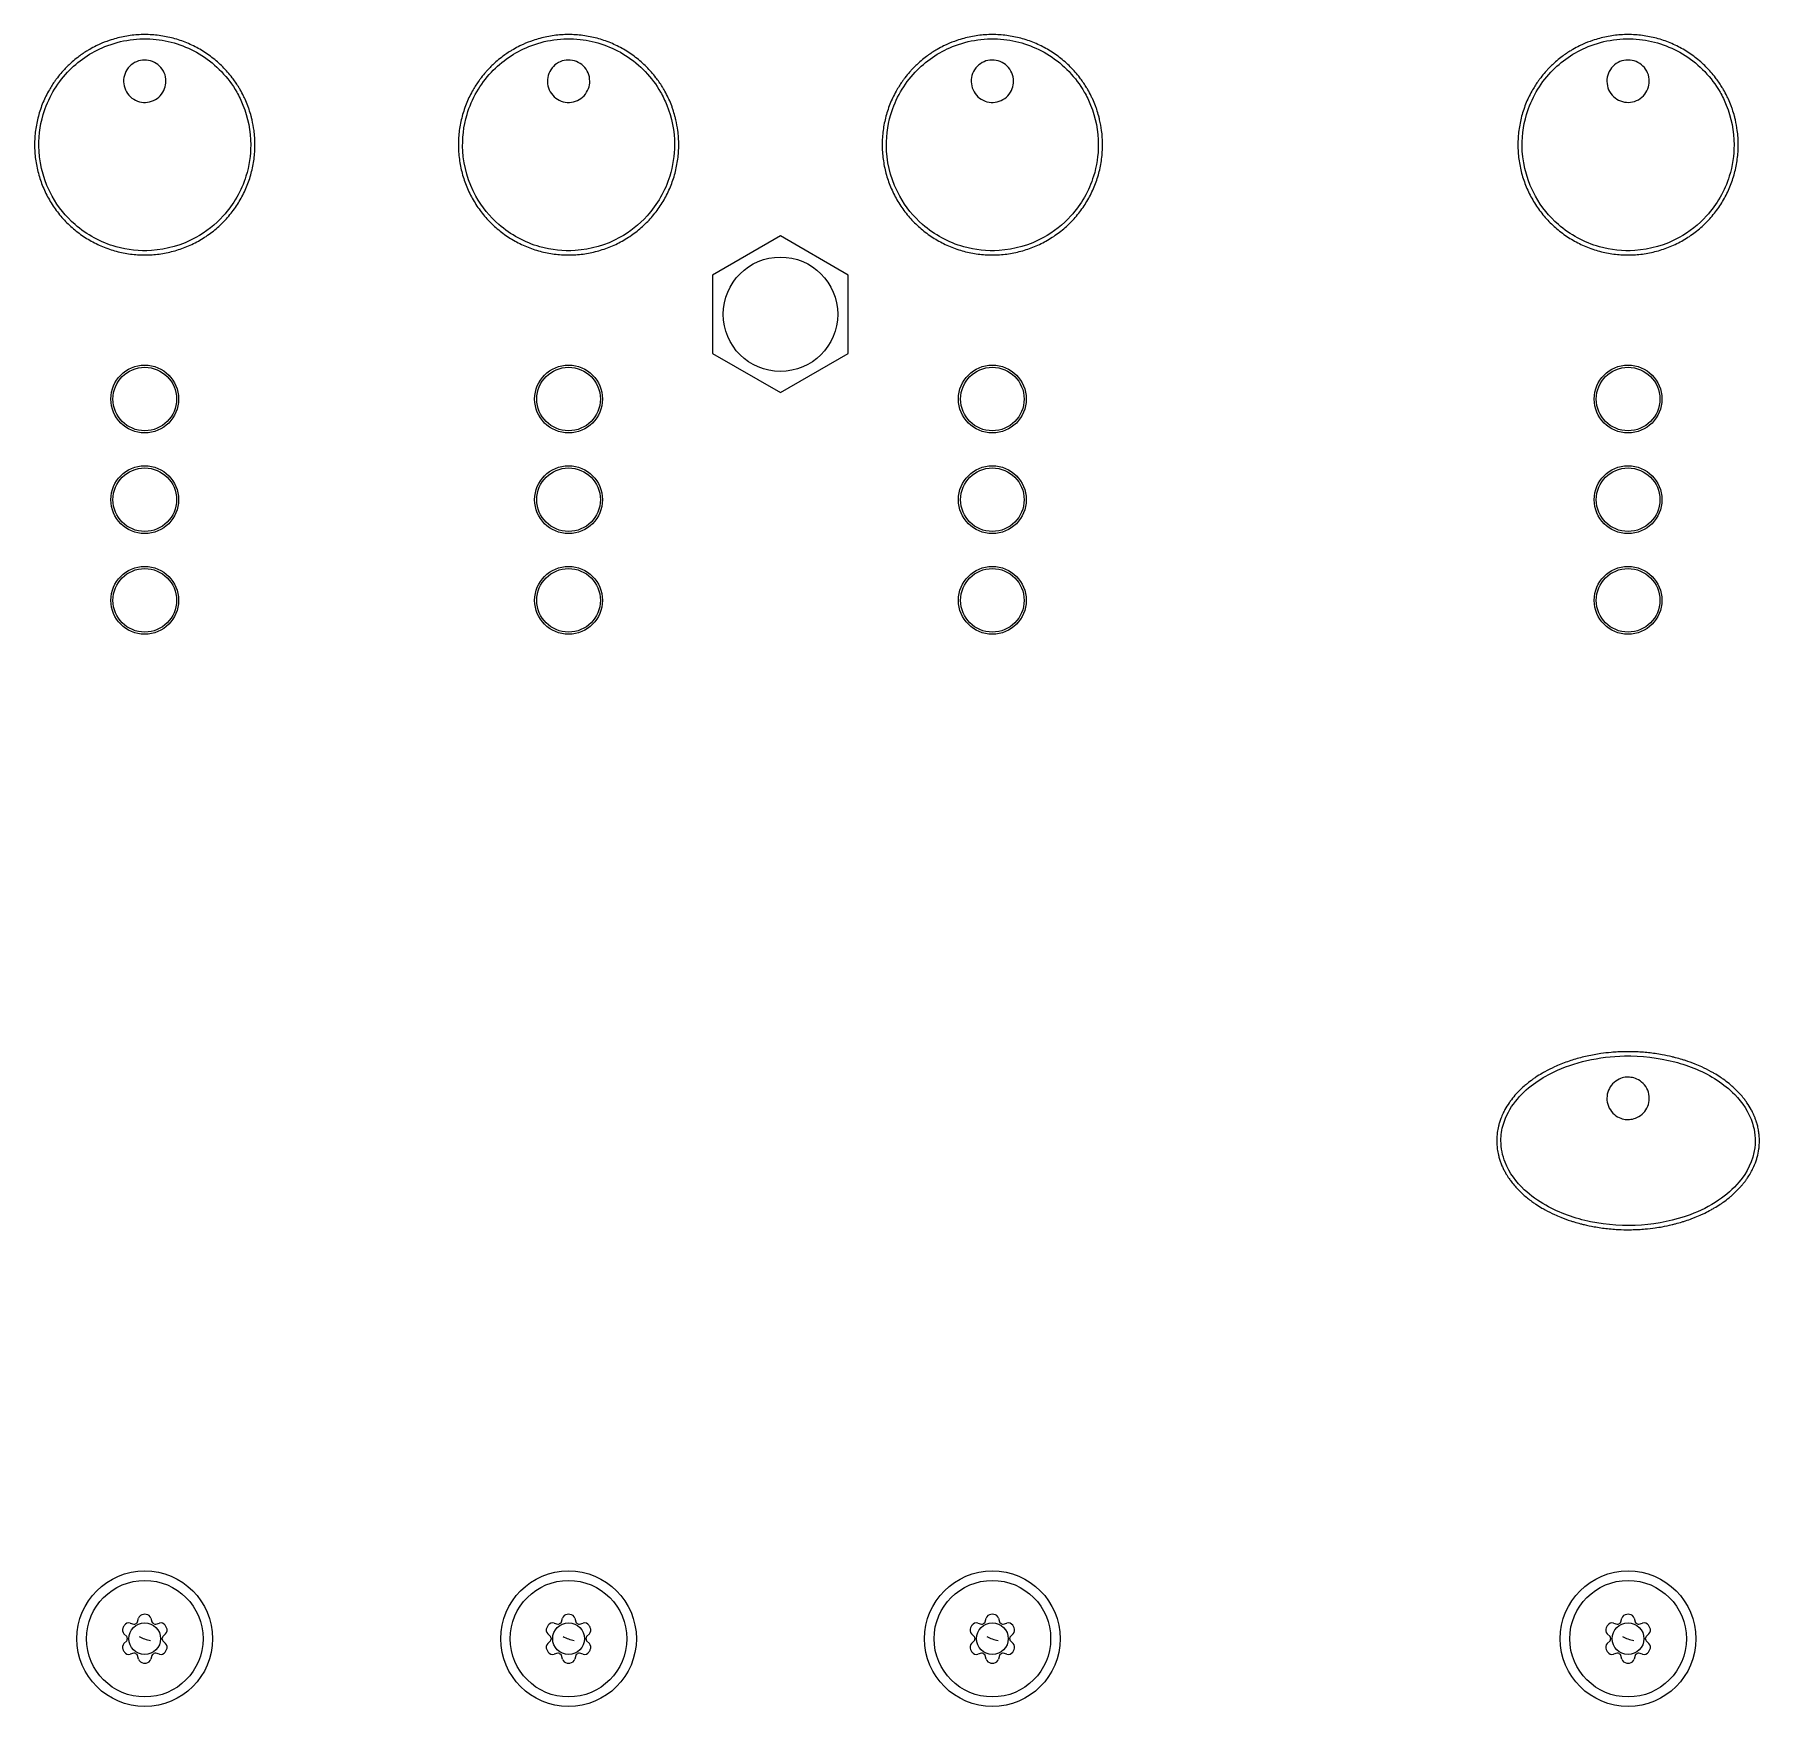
# Model space of a CAD drawing. Header units: millimetres. Extents: x 20 to 1660, y 4 to 1168.
# Drawn here: x 517.2 to 598.6, y 453.7 to 532.6 of the extents above; entities that cross this region are included whole.
import ezdxf

# ---------------------------------------------------------------- set-up
doc = ezdxf.new("R2010")
doc.units = ezdxf.units.MM
doc.header["$LTSCALE"] = 4
doc.layers.add('Visible Edges(A H Standard)', color=7, linetype='Continuous', lineweight=18)

msp = doc.modelspace()

# ---------------------------------------------------------------- linework, layer by layer
at = {"layer": 'Visible Edges(A H Standard)'}
for p, q in [((552.376, 523.05), (549.176, 521.202)), ((555.576, 521.202), (552.376, 523.05)), ((549.176, 521.202), (549.176, 517.507)), ((555.576, 517.507), (555.576, 521.202)), ((549.176, 517.507), (552.376, 515.659)), ((552.376, 515.659), (555.576, 517.507)), ((521.689, 457.59), (521.862, 457.543)), ((522.037, 457.645), (522.084, 457.818)), ((522.669, 457.818), (522.715, 457.645)), ((522.891, 457.543), (523.064, 457.59)), ((541.689, 457.59), (541.862, 457.543)), ((542.037, 457.645), (542.084, 457.818)), ((542.669, 457.818), (542.715, 457.645)), ((542.891, 457.543), (543.064, 457.59)), ((561.689, 457.59), (561.862, 457.543)), ((562.037, 457.645), (562.084, 457.818)), ((562.669, 457.818), (562.715, 457.645)), ((562.891, 457.543), (563.064, 457.59)), ((591.689, 457.59), (591.862, 457.543)), ((592.037, 457.645), (592.084, 457.818)), ((592.669, 457.818), (592.715, 457.645)), ((592.891, 457.543), (593.064, 457.59)), ((521.523, 456.956), (521.396, 457.083)), ((521.396, 456.626), (521.523, 456.753)), ((523.357, 457.083), (523.23, 456.956)), ((523.23, 456.753), (523.357, 456.626)), ((541.523, 456.956), (541.396, 457.083)), ((541.396, 456.626), (541.523, 456.753)), ((543.357, 457.083), (543.23, 456.956)), ((543.23, 456.753), (543.357, 456.626)), ((561.523, 456.956), (561.396, 457.083)), ((561.396, 456.626), (561.523, 456.753)), ((563.357, 457.083), (563.23, 456.956)), ((563.23, 456.753), (563.357, 456.626)), ((591.523, 456.956), (591.396, 457.083)), ((591.396, 456.626), (591.523, 456.753)), ((593.357, 457.083), (593.23, 456.956)), ((593.23, 456.753), (593.357, 456.626)), ((521.862, 456.166), (521.689, 456.119)), ((522.084, 455.891), (522.037, 456.064)), ((522.715, 456.064), (522.669, 455.891)), ((523.064, 456.119), (522.891, 456.166)), ((541.862, 456.166), (541.689, 456.119)), ((542.084, 455.891), (542.037, 456.064)), ((542.715, 456.064), (542.669, 455.891)), ((543.064, 456.119), (542.891, 456.166)), ((561.862, 456.166), (561.689, 456.119)), ((562.084, 455.891), (562.037, 456.064)), ((562.715, 456.064), (562.669, 455.891)), ((563.064, 456.119), (562.891, 456.166)), ((591.862, 456.166), (591.689, 456.119)), ((592.084, 455.891), (592.037, 456.064)), ((592.715, 456.064), (592.669, 455.891)), ((593.064, 456.119), (592.891, 456.166))]:
    msp.add_line(p, q, dxfattribs=at)
for centre, radius in [((552.376, 519.355), 2.7), ((522.376, 515.355), 1.6), ((542.376, 515.355), 1.6), ((562.376, 515.355), 1.6), ((592.376, 515.355), 1.6), ((522.376, 515.355), 1.5), ((542.376, 515.355), 1.5), ((562.376, 515.355), 1.5), ((592.376, 515.355), 1.5), ((522.376, 510.605), 1.6), ((522.376, 510.605), 1.5), ((542.376, 510.605), 1.6), ((542.376, 510.605), 1.5), ((562.376, 510.605), 1.6), ((562.376, 510.605), 1.5), ((592.376, 510.605), 1.6), ((592.376, 510.605), 1.5), ((522.376, 505.855), 1.6), ((522.376, 505.855), 1.5), ((542.376, 505.855), 1.6), ((542.376, 505.855), 1.5), ((562.376, 505.855), 1.6), ((562.376, 505.855), 1.5), ((592.376, 505.855), 1.6), ((592.376, 505.855), 1.5), ((522.376, 456.855), 3.2), ((542.376, 456.855), 3.2), ((562.376, 456.855), 3.2), ((592.376, 456.855), 3.2), ((522.376, 456.855), 2.75), ((542.376, 456.855), 2.75), ((562.376, 456.855), 2.75), ((592.376, 456.855), 2.75), ((522.376, 456.855), 0.75), ((542.376, 456.855), 0.75), ((562.376, 456.855), 0.75), ((592.376, 456.855), 0.75)]:
    msp.add_circle(centre, radius, dxfattribs=at)
for centre, radius, start, end in [((521.624, 457.348), 0.25, 75, 146.73943), ((521.888, 457.64), 0.1, 255, 301.90196), ((522.376, 456.855), 0.825, 118.09804, 121.90196), ((521.941, 457.671), 0.1, 298.09804, 345), ((522.325, 457.753), 0.25, 93.26057, 165), ((522.376, 456.855), 1.15, 86.73943, 93.26057), ((522.428, 457.753), 0.25, 15, 86.73943), ((522.812, 457.671), 0.1, 195, 241.90196), ((522.376, 456.855), 0.825, 58.09804, 61.90196), ((522.865, 457.64), 0.1, 238.09804, 285), ((523.129, 457.348), 0.25, 33.26057, 105), ((541.624, 457.348), 0.25, 75, 146.73943), ((541.888, 457.64), 0.1, 255, 301.90196), ((542.376, 456.855), 0.825, 118.09804, 121.90196), ((541.941, 457.671), 0.1, 298.09804, 345), ((542.325, 457.753), 0.25, 93.26057, 165), ((542.376, 456.855), 1.15, 86.73943, 93.26057), ((542.428, 457.753), 0.25, 15, 86.73943), ((542.812, 457.671), 0.1, 195, 241.90196), ((542.376, 456.855), 0.825, 58.09804, 61.90196), ((542.865, 457.64), 0.1, 238.09804, 285), ((543.129, 457.348), 0.25, 33.26057, 105), ((561.624, 457.348), 0.25, 75, 146.73943), ((561.888, 457.64), 0.1, 255, 301.90196), ((562.376, 456.855), 0.825, 118.09804, 121.90196), ((561.941, 457.671), 0.1, 298.09804, 345), ((562.325, 457.753), 0.25, 93.26057, 165), ((562.376, 456.855), 1.15, 86.73943, 93.26057), ((562.428, 457.753), 0.25, 15, 86.73943), ((562.812, 457.671), 0.1, 195, 241.90196), ((562.376, 456.855), 0.825, 58.09804, 61.90196), ((562.865, 457.64), 0.1, 238.09804, 285), ((563.129, 457.348), 0.25, 33.26057, 105), ((591.624, 457.348), 0.25, 75, 146.73943), ((591.888, 457.64), 0.1, 255, 301.90196), ((592.376, 456.855), 0.825, 118.09804, 121.90196), ((591.941, 457.671), 0.1, 298.09804, 345), ((592.325, 457.753), 0.25, 93.26057, 165), ((592.376, 456.855), 1.15, 86.73943, 93.26057), ((592.428, 457.753), 0.25, 15, 86.73943), ((592.812, 457.671), 0.1, 195, 241.90196), ((592.376, 456.855), 0.825, 58.09804, 61.90196), ((592.865, 457.64), 0.1, 238.09804, 285), ((593.129, 457.348), 0.25, 33.26057, 105), ((521.573, 457.259), 0.25, 153.26057, 225), ((522.376, 456.855), 1.15, 146.73943, 153.26057), ((521.452, 456.885), 0.1, 358.09804, 45), ((521.452, 456.824), 0.1, 315, 1.90196), ((522.376, 456.855), 0.825, 178.09804, 181.90196), ((522.876, 458.255), 1.5, 239.44504, 261.24731), ((523.301, 456.885), 0.1, 135, 181.90196), ((522.376, 456.855), 0.825, 358.09804, 1.90196), ((523.301, 456.824), 0.1, 178.09804, 225), ((522.376, 456.855), 1.15, 26.73943, 33.26057), ((523.18, 457.259), 0.25, 315, 26.73943), ((541.573, 457.259), 0.25, 153.26057, 225), ((542.376, 456.855), 1.15, 146.73943, 153.26057), ((541.452, 456.885), 0.1, 358.09804, 45), ((541.452, 456.824), 0.1, 315, 1.90196), ((542.376, 456.855), 0.825, 178.09804, 181.90196), ((542.876, 458.255), 1.5, 239.44504, 261.24731), ((543.301, 456.885), 0.1, 135, 181.90196), ((542.376, 456.855), 0.825, 358.09804, 1.90196), ((543.301, 456.824), 0.1, 178.09804, 225), ((542.376, 456.855), 1.15, 26.73943, 33.26057), ((543.18, 457.259), 0.25, 315, 26.73943), ((561.573, 457.259), 0.25, 153.26057, 225), ((562.376, 456.855), 1.15, 146.73943, 153.26057), ((561.452, 456.885), 0.1, 358.09804, 45), ((561.452, 456.824), 0.1, 315, 1.90196), ((562.376, 456.855), 0.825, 178.09804, 181.90196), ((562.876, 458.255), 1.5, 239.44504, 261.24731), ((563.301, 456.885), 0.1, 135, 181.90196), ((562.376, 456.855), 0.825, 358.09804, 1.90196), ((563.301, 456.824), 0.1, 178.09804, 225), ((562.376, 456.855), 1.15, 26.73943, 33.26057), ((563.18, 457.259), 0.25, 315, 26.73943), ((591.573, 457.259), 0.25, 153.26057, 225), ((592.376, 456.855), 1.15, 146.73943, 153.26057), ((591.452, 456.885), 0.1, 358.09804, 45), ((591.452, 456.824), 0.1, 315, 1.90196), ((592.376, 456.855), 0.825, 178.09804, 181.90196), ((592.876, 458.255), 1.5, 239.44504, 261.24731), ((593.301, 456.885), 0.1, 135, 181.90196), ((592.376, 456.855), 0.825, 358.09804, 1.90196), ((593.301, 456.824), 0.1, 178.09804, 225), ((592.376, 456.855), 1.15, 26.73943, 33.26057), ((593.18, 457.259), 0.25, 315, 26.73943), ((521.573, 456.45), 0.25, 135, 206.73943), ((522.376, 456.855), 1.15, 206.73943, 213.26057), ((521.624, 456.361), 0.25, 213.26057, 285), ((521.888, 456.069), 0.1, 58.09804, 105), ((522.376, 456.855), 0.825, 238.09804, 241.90196), ((521.941, 456.039), 0.1, 15, 61.90196), ((522.325, 455.956), 0.25, 195, 266.73943), ((522.428, 455.956), 0.25, 273.26057, 345), ((522.812, 456.039), 0.1, 118.09804, 165), ((522.376, 456.855), 0.825, 298.09804, 301.90196), ((522.865, 456.069), 0.1, 75, 121.90196), ((523.129, 456.361), 0.25, 255, 326.73943), ((522.376, 456.855), 1.15, 326.73943, 333.26057), ((523.18, 456.45), 0.25, 333.26057, 45), ((541.573, 456.45), 0.25, 135, 206.73943), ((542.376, 456.855), 1.15, 206.73943, 213.26057), ((541.624, 456.361), 0.25, 213.26057, 285), ((541.888, 456.069), 0.1, 58.09804, 105), ((542.376, 456.855), 0.825, 238.09804, 241.90196), ((541.941, 456.039), 0.1, 15, 61.90196), ((542.325, 455.956), 0.25, 195, 266.73943), ((542.428, 455.956), 0.25, 273.26057, 345), ((542.812, 456.039), 0.1, 118.09804, 165), ((542.376, 456.855), 0.825, 298.09804, 301.90196), ((542.865, 456.069), 0.1, 75, 121.90196), ((543.129, 456.361), 0.25, 255, 326.73943), ((542.376, 456.855), 1.15, 326.73943, 333.26057), ((543.18, 456.45), 0.25, 333.26057, 45), ((561.573, 456.45), 0.25, 135, 206.73943), ((562.376, 456.855), 1.15, 206.73943, 213.26057), ((561.624, 456.361), 0.25, 213.26057, 285), ((561.888, 456.069), 0.1, 58.09804, 105), ((562.376, 456.855), 0.825, 238.09804, 241.90196), ((561.941, 456.039), 0.1, 15, 61.90196), ((562.325, 455.956), 0.25, 195, 266.73943), ((562.428, 455.956), 0.25, 273.26057, 345), ((562.812, 456.039), 0.1, 118.09804, 165), ((562.376, 456.855), 0.825, 298.09804, 301.90196), ((562.865, 456.069), 0.1, 75, 121.90196), ((563.129, 456.361), 0.25, 255, 326.73943), ((562.376, 456.855), 1.15, 326.73943, 333.26057), ((563.18, 456.45), 0.25, 333.26057, 45), ((591.573, 456.45), 0.25, 135, 206.73943), ((592.376, 456.855), 1.15, 206.73943, 213.26057), ((591.624, 456.361), 0.25, 213.26057, 285), ((591.888, 456.069), 0.1, 58.09804, 105), ((592.376, 456.855), 0.825, 238.09804, 241.90196), ((591.941, 456.039), 0.1, 15, 61.90196), ((592.325, 455.956), 0.25, 195, 266.73943), ((592.428, 455.956), 0.25, 273.26057, 345), ((592.812, 456.039), 0.1, 118.09804, 165), ((592.376, 456.855), 0.825, 298.09804, 301.90196), ((592.865, 456.069), 0.1, 75, 121.90196), ((593.129, 456.361), 0.25, 255, 326.73943), ((592.376, 456.855), 1.15, 326.73943, 333.26057), ((593.18, 456.45), 0.25, 333.26057, 45), ((522.376, 456.855), 1.15, 266.73943, 273.26057), ((542.376, 456.855), 1.15, 266.73943, 273.26057), ((562.376, 456.855), 1.15, 266.73943, 273.26057), ((592.376, 456.855), 1.15, 266.73943, 273.26057)]:
    msp.add_arc(centre, radius, start, end, dxfattribs=at)
for points, knots in [([(527.576, 527.355), (527.576, 527.129), (527.547, 526.677), (527.436, 526.119), (527.271, 525.574), (527.097, 525.154), (526.83, 524.654), (526.578, 524.276), (526.219, 523.838), (525.898, 523.517), (525.46, 523.157), (525.082, 522.903), (524.58, 522.635), (524.159, 522.461), (523.617, 522.296), (523.171, 522.207), (522.606, 522.151), (522.151, 522.151), (521.587, 522.206), (521.141, 522.294), (520.596, 522.46), (520.176, 522.634), (519.676, 522.901), (519.298, 523.153), (518.858, 523.513), (518.537, 523.835), (518.177, 524.273), (517.924, 524.651), (517.656, 525.153), (517.482, 525.573), (517.318, 526.116), (517.229, 526.561), (517.173, 527.126), (517.173, 527.581), (517.228, 528.145), (517.317, 528.591), (517.482, 529.135), (517.656, 529.556), (517.897, 530.006), (518.082, 530.293), (518.284, 530.566), (518.428, 530.741), (518.656, 530.993), (518.901, 531.23), (519.252, 531.518), (519.533, 531.712), (519.825, 531.887), (520.025, 531.994), (520.332, 532.14), (520.647, 532.265), (521.134, 532.412), (521.58, 532.501), (522.145, 532.557), (522.601, 532.558), (523.167, 532.503), (523.613, 532.414), (524.155, 532.25), (524.575, 532.076), (525.077, 531.808), (525.457, 531.555), (525.895, 531.194), (526.216, 530.873), (526.541, 530.478), (526.735, 530.198), (526.91, 529.906), (527.017, 529.705), (527.138, 529.449), (527.225, 529.241), (527.32, 528.974), (527.385, 528.756), (527.468, 528.426), (527.55, 527.977), (527.576, 527.58), (527.576, 527.355)], [-3.152413, -3.152413, -3.152413, -3.152413, -3.086738, -3.021063, -2.988225, -2.92255, -2.889712, -2.824037, -2.791199, -2.725524, -2.692686, -2.627011, -2.594174, -2.528498, -2.495661, -2.429985, -2.397148, -2.331472, -2.298635, -2.232959, -2.200122, -2.134447, -2.101609, -2.035934, -2.003096, -1.937421, -1.904583, -1.838908, -1.80607, -1.740395, -1.707557, -1.641882, -1.609044, -1.543369, -1.510531, -1.444856, -1.412018, -1.346343, -1.313506, -1.264249, -1.24783, -1.214993, -1.198574, -1.149317, -1.11648, -1.067223, -1.050804, -1.017967, -1.001548, -0.952292, -0.919454, -0.853779, -0.820941, -0.755266, -0.722428, -0.656753, -0.623915, -0.55824, -0.525402, -0.459727, -0.426889, -0.361214, -0.328376, -0.27912, -0.262701, -0.229863, -0.213445, -0.180607, -0.164188, -0.131351, -0.114932, -0.065675, 0, 0, 0, 0]), ([(527.376, 527.355), (527.376, 527.991), (527.25, 528.639), (526.927, 529.438), (526.828, 529.643), (526.314, 530.539), (525.746, 531.136), (524.419, 531.982), (523.681, 532.242), (522.099, 532.415), (521.254, 532.295), (519.833, 531.718), (519.222, 531.299), (518.204, 530.215), (517.807, 529.527), (517.419, 528.227), (517.351, 527.64), (517.429, 526.315), (517.642, 525.581), (518.286, 524.422), (518.652, 523.969), (519.643, 523.103), (520.309, 522.742), (521.566, 522.389), (522.13, 522.329), (523.42, 522.41), (524.139, 522.618), (525.268, 523.238), (525.708, 523.586), (526.567, 524.533), (526.935, 525.176), (527.301, 526.353), (527.376, 526.855), (527.376, 527.355)], [-3.152413, -3.152413, -3.152413, -3.152413, -2.95967, -2.95967, -2.891283, -2.891283, -2.649396, -2.649396, -2.419124, -2.419124, -2.170872, -2.170872, -1.954552, -1.954552, -1.721865, -1.721865, -1.546722, -1.546722, -1.321967, -1.321967, -1.148677, -1.148677, -0.925733, -0.925733, -0.756841, -0.756841, -0.536636, -0.536636, -0.369882, -0.369882, -0.151239, -0.151239, 0, 0, 0, 0]), ([(547.576, 527.355), (547.576, 527.129), (547.547, 526.677), (547.436, 526.119), (547.271, 525.574), (547.097, 525.154), (546.83, 524.654), (546.578, 524.276), (546.219, 523.838), (545.898, 523.517), (545.46, 523.157), (545.082, 522.903), (544.58, 522.635), (544.159, 522.461), (543.617, 522.296), (543.171, 522.207), (542.606, 522.151), (542.151, 522.151), (541.587, 522.206), (541.141, 522.294), (540.596, 522.46), (540.176, 522.634), (539.676, 522.901), (539.298, 523.153), (538.858, 523.513), (538.537, 523.835), (538.177, 524.273), (537.924, 524.651), (537.656, 525.153), (537.482, 525.573), (537.318, 526.116), (537.229, 526.561), (537.173, 527.126), (537.173, 527.581), (537.228, 528.145), (537.317, 528.591), (537.482, 529.135), (537.656, 529.556), (537.897, 530.006), (538.082, 530.293), (538.284, 530.566), (538.428, 530.741), (538.656, 530.993), (538.901, 531.23), (539.252, 531.518), (539.533, 531.712), (539.825, 531.887), (540.025, 531.994), (540.332, 532.14), (540.647, 532.265), (541.134, 532.412), (541.58, 532.501), (542.145, 532.557), (542.601, 532.558), (543.167, 532.503), (543.613, 532.414), (544.155, 532.25), (544.575, 532.076), (545.077, 531.808), (545.457, 531.555), (545.895, 531.194), (546.216, 530.873), (546.541, 530.478), (546.735, 530.198), (546.91, 529.906), (547.017, 529.705), (547.138, 529.449), (547.225, 529.241), (547.32, 528.974), (547.385, 528.756), (547.468, 528.426), (547.55, 527.977), (547.576, 527.58), (547.576, 527.355)], [-3.152413, -3.152413, -3.152413, -3.152413, -3.086738, -3.021063, -2.988225, -2.92255, -2.889712, -2.824037, -2.791199, -2.725524, -2.692686, -2.627011, -2.594174, -2.528498, -2.495661, -2.429985, -2.397148, -2.331472, -2.298635, -2.232959, -2.200122, -2.134447, -2.101609, -2.035934, -2.003096, -1.937421, -1.904583, -1.838908, -1.80607, -1.740395, -1.707557, -1.641882, -1.609044, -1.543369, -1.510531, -1.444856, -1.412018, -1.346343, -1.313506, -1.264249, -1.24783, -1.214993, -1.198574, -1.149317, -1.11648, -1.067223, -1.050804, -1.017967, -1.001548, -0.952292, -0.919454, -0.853779, -0.820941, -0.755266, -0.722428, -0.656753, -0.623915, -0.55824, -0.525402, -0.459727, -0.426889, -0.361214, -0.328376, -0.27912, -0.262701, -0.229863, -0.213445, -0.180607, -0.164188, -0.131351, -0.114932, -0.065675, 0, 0, 0, 0]), ([(547.376, 527.355), (547.376, 527.991), (547.25, 528.639), (546.927, 529.438), (546.828, 529.643), (546.314, 530.539), (545.746, 531.136), (544.419, 531.982), (543.681, 532.242), (542.099, 532.415), (541.254, 532.295), (539.833, 531.718), (539.222, 531.299), (538.204, 530.215), (537.807, 529.527), (537.419, 528.227), (537.351, 527.64), (537.429, 526.315), (537.642, 525.581), (538.286, 524.422), (538.652, 523.969), (539.643, 523.103), (540.309, 522.742), (541.566, 522.389), (542.13, 522.329), (543.42, 522.41), (544.139, 522.618), (545.268, 523.238), (545.708, 523.586), (546.567, 524.533), (546.935, 525.176), (547.301, 526.353), (547.376, 526.855), (547.376, 527.355)], [-3.152413, -3.152413, -3.152413, -3.152413, -2.95967, -2.95967, -2.891283, -2.891283, -2.649396, -2.649396, -2.419124, -2.419124, -2.170872, -2.170872, -1.954552, -1.954552, -1.721865, -1.721865, -1.546722, -1.546722, -1.321967, -1.321967, -1.148677, -1.148677, -0.925733, -0.925733, -0.756841, -0.756841, -0.536636, -0.536636, -0.369882, -0.369882, -0.151239, -0.151239, 0, 0, 0, 0]), ([(567.576, 527.355), (567.576, 527.129), (567.547, 526.677), (567.436, 526.119), (567.271, 525.574), (567.097, 525.154), (566.83, 524.654), (566.578, 524.276), (566.219, 523.838), (565.898, 523.517), (565.46, 523.157), (565.082, 522.903), (564.58, 522.635), (564.159, 522.461), (563.617, 522.296), (563.171, 522.207), (562.606, 522.151), (562.151, 522.151), (561.587, 522.206), (561.141, 522.294), (560.596, 522.46), (560.176, 522.634), (559.676, 522.901), (559.298, 523.153), (558.858, 523.513), (558.537, 523.835), (558.177, 524.273), (557.924, 524.651), (557.656, 525.153), (557.482, 525.573), (557.318, 526.116), (557.229, 526.561), (557.173, 527.126), (557.173, 527.581), (557.228, 528.145), (557.317, 528.591), (557.482, 529.135), (557.656, 529.556), (557.897, 530.006), (558.082, 530.293), (558.284, 530.566), (558.428, 530.741), (558.656, 530.993), (558.901, 531.23), (559.252, 531.518), (559.533, 531.712), (559.825, 531.887), (560.025, 531.994), (560.332, 532.14), (560.647, 532.265), (561.134, 532.412), (561.58, 532.501), (562.145, 532.557), (562.601, 532.558), (563.167, 532.503), (563.613, 532.414), (564.155, 532.25), (564.575, 532.076), (565.077, 531.808), (565.457, 531.555), (565.895, 531.194), (566.216, 530.873), (566.541, 530.478), (566.735, 530.198), (566.91, 529.906), (567.017, 529.705), (567.138, 529.449), (567.225, 529.241), (567.32, 528.974), (567.385, 528.756), (567.468, 528.426), (567.55, 527.977), (567.576, 527.58), (567.576, 527.355)], [-3.152413, -3.152413, -3.152413, -3.152413, -3.086738, -3.021063, -2.988225, -2.92255, -2.889712, -2.824037, -2.791199, -2.725524, -2.692686, -2.627011, -2.594174, -2.528498, -2.495661, -2.429985, -2.397148, -2.331472, -2.298635, -2.232959, -2.200122, -2.134447, -2.101609, -2.035934, -2.003096, -1.937421, -1.904583, -1.838908, -1.80607, -1.740395, -1.707557, -1.641882, -1.609044, -1.543369, -1.510531, -1.444856, -1.412018, -1.346343, -1.313506, -1.264249, -1.24783, -1.214993, -1.198574, -1.149317, -1.11648, -1.067223, -1.050804, -1.017967, -1.001548, -0.952292, -0.919454, -0.853779, -0.820941, -0.755266, -0.722428, -0.656753, -0.623915, -0.55824, -0.525402, -0.459727, -0.426889, -0.361214, -0.328376, -0.27912, -0.262701, -0.229863, -0.213445, -0.180607, -0.164188, -0.131351, -0.114932, -0.065675, 0, 0, 0, 0]), ([(567.376, 527.355), (567.376, 527.991), (567.25, 528.639), (566.927, 529.438), (566.828, 529.643), (566.314, 530.539), (565.746, 531.136), (564.419, 531.982), (563.681, 532.242), (562.099, 532.415), (561.254, 532.295), (559.833, 531.718), (559.222, 531.299), (558.204, 530.215), (557.807, 529.527), (557.419, 528.227), (557.351, 527.64), (557.429, 526.315), (557.642, 525.581), (558.286, 524.422), (558.652, 523.969), (559.643, 523.103), (560.309, 522.742), (561.566, 522.389), (562.13, 522.329), (563.42, 522.41), (564.139, 522.618), (565.268, 523.238), (565.708, 523.586), (566.567, 524.533), (566.935, 525.176), (567.301, 526.353), (567.376, 526.855), (567.376, 527.355)], [-3.152413, -3.152413, -3.152413, -3.152413, -2.95967, -2.95967, -2.891283, -2.891283, -2.649396, -2.649396, -2.419124, -2.419124, -2.170872, -2.170872, -1.954552, -1.954552, -1.721865, -1.721865, -1.546722, -1.546722, -1.321967, -1.321967, -1.148677, -1.148677, -0.925733, -0.925733, -0.756841, -0.756841, -0.536636, -0.536636, -0.369882, -0.369882, -0.151239, -0.151239, 0, 0, 0, 0]), ([(597.576, 527.355), (597.576, 527.129), (597.547, 526.677), (597.436, 526.119), (597.271, 525.574), (597.097, 525.154), (596.83, 524.654), (596.578, 524.276), (596.219, 523.838), (595.898, 523.517), (595.46, 523.157), (595.082, 522.903), (594.58, 522.635), (594.159, 522.461), (593.617, 522.296), (593.171, 522.207), (592.606, 522.151), (592.151, 522.151), (591.587, 522.206), (591.141, 522.294), (590.596, 522.46), (590.176, 522.634), (589.676, 522.901), (589.298, 523.153), (588.858, 523.513), (588.537, 523.835), (588.177, 524.273), (587.924, 524.651), (587.656, 525.153), (587.482, 525.573), (587.318, 526.116), (587.229, 526.561), (587.173, 527.126), (587.173, 527.581), (587.228, 528.145), (587.317, 528.591), (587.482, 529.135), (587.656, 529.556), (587.897, 530.006), (588.082, 530.293), (588.284, 530.566), (588.428, 530.741), (588.656, 530.993), (588.901, 531.23), (589.252, 531.518), (589.533, 531.712), (589.825, 531.887), (590.025, 531.994), (590.332, 532.14), (590.647, 532.265), (591.134, 532.412), (591.58, 532.501), (592.145, 532.557), (592.601, 532.558), (593.167, 532.503), (593.613, 532.414), (594.155, 532.25), (594.575, 532.076), (595.077, 531.808), (595.457, 531.555), (595.895, 531.194), (596.216, 530.873), (596.541, 530.478), (596.735, 530.198), (596.91, 529.906), (597.017, 529.705), (597.138, 529.449), (597.225, 529.241), (597.32, 528.974), (597.385, 528.756), (597.468, 528.426), (597.55, 527.977), (597.576, 527.58), (597.576, 527.355)], [-3.152413, -3.152413, -3.152413, -3.152413, -3.086738, -3.021063, -2.988225, -2.92255, -2.889712, -2.824037, -2.791199, -2.725524, -2.692686, -2.627011, -2.594174, -2.528498, -2.495661, -2.429985, -2.397148, -2.331472, -2.298635, -2.232959, -2.200122, -2.134447, -2.101609, -2.035934, -2.003096, -1.937421, -1.904583, -1.838908, -1.80607, -1.740395, -1.707557, -1.641882, -1.609044, -1.543369, -1.510531, -1.444856, -1.412018, -1.346343, -1.313506, -1.264249, -1.24783, -1.214993, -1.198574, -1.149317, -1.11648, -1.067223, -1.050804, -1.017967, -1.001548, -0.952292, -0.919454, -0.853779, -0.820941, -0.755266, -0.722428, -0.656753, -0.623915, -0.55824, -0.525402, -0.459727, -0.426889, -0.361214, -0.328376, -0.27912, -0.262701, -0.229863, -0.213445, -0.180607, -0.164188, -0.131351, -0.114932, -0.065675, 0, 0, 0, 0]), ([(597.376, 527.355), (597.376, 527.991), (597.25, 528.639), (596.927, 529.438), (596.828, 529.643), (596.314, 530.539), (595.746, 531.136), (594.419, 531.982), (593.681, 532.242), (592.099, 532.415), (591.254, 532.295), (589.833, 531.718), (589.222, 531.299), (588.204, 530.215), (587.807, 529.527), (587.419, 528.227), (587.351, 527.64), (587.429, 526.315), (587.642, 525.581), (588.286, 524.422), (588.652, 523.969), (589.643, 523.103), (590.309, 522.742), (591.566, 522.389), (592.13, 522.329), (593.42, 522.41), (594.139, 522.618), (595.268, 523.238), (595.708, 523.586), (596.567, 524.533), (596.935, 525.176), (597.301, 526.353), (597.376, 526.855), (597.376, 527.355)], [-3.152413, -3.152413, -3.152413, -3.152413, -2.95967, -2.95967, -2.891283, -2.891283, -2.649396, -2.649396, -2.419124, -2.419124, -2.170872, -2.170872, -1.954552, -1.954552, -1.721865, -1.721865, -1.546722, -1.546722, -1.321967, -1.321967, -1.148677, -1.148677, -0.925733, -0.925733, -0.756841, -0.756841, -0.536636, -0.536636, -0.369882, -0.369882, -0.151239, -0.151239, 0, 0, 0, 0]), ([(523.376, 530.355), (523.376, 530.236), (523.355, 530.119), (523.268, 529.883), (523.197, 529.768), (523.016, 529.575), (522.909, 529.498), (522.671, 529.39), (522.543, 529.36), (522.282, 529.35), (522.152, 529.371), (521.906, 529.462), (521.793, 529.531), (521.599, 529.711), (521.52, 529.821), (521.41, 530.064), (521.38, 530.196), (521.373, 530.463), (521.397, 530.596), (521.494, 530.844), (521.568, 530.958), (521.752, 531.147), (521.861, 531.222), (522.102, 531.325), (522.231, 531.352), (522.492, 531.356), (522.622, 531.333), (522.867, 531.236), (522.979, 531.163), (523.17, 530.978), (523.246, 530.866), (523.35, 530.62), (523.376, 530.488), (523.376, 530.355)], [-0.6310569, -0.6310569, -0.6310569, -0.6310569, -0.5955378, -0.5955378, -0.5553529, -0.5553529, -0.5160884, -0.5160884, -0.4769027, -0.4769027, -0.4376905, -0.4376905, -0.3983709, -0.3983709, -0.3581829, -0.3581829, -0.3180201, -0.3180201, -0.2778887, -0.2778887, -0.2377565, -0.2377565, -0.1984778, -0.1984778, -0.1592367, -0.1592367, -0.1199965, -0.1199965, -0.0802642, -0.0802642, -0.0401301, -0.0401301, 0, 0, 0, 0]), ([(543.376, 530.355), (543.376, 530.236), (543.355, 530.119), (543.268, 529.883), (543.197, 529.768), (543.016, 529.575), (542.909, 529.498), (542.671, 529.39), (542.543, 529.36), (542.282, 529.35), (542.152, 529.371), (541.906, 529.462), (541.793, 529.531), (541.599, 529.711), (541.52, 529.821), (541.41, 530.064), (541.38, 530.196), (541.373, 530.463), (541.397, 530.596), (541.494, 530.844), (541.568, 530.958), (541.752, 531.147), (541.861, 531.222), (542.102, 531.325), (542.231, 531.352), (542.492, 531.356), (542.622, 531.333), (542.867, 531.236), (542.979, 531.163), (543.17, 530.978), (543.246, 530.866), (543.35, 530.62), (543.376, 530.488), (543.376, 530.355)], [-0.6310569, -0.6310569, -0.6310569, -0.6310569, -0.5955378, -0.5955378, -0.5553529, -0.5553529, -0.5160884, -0.5160884, -0.4769027, -0.4769027, -0.4376905, -0.4376905, -0.3983709, -0.3983709, -0.3581829, -0.3581829, -0.3180201, -0.3180201, -0.2778887, -0.2778887, -0.2377565, -0.2377565, -0.1984778, -0.1984778, -0.1592367, -0.1592367, -0.1199965, -0.1199965, -0.0802642, -0.0802642, -0.0401301, -0.0401301, 0, 0, 0, 0]), ([(563.376, 530.355), (563.376, 530.236), (563.355, 530.119), (563.268, 529.883), (563.197, 529.768), (563.016, 529.575), (562.909, 529.498), (562.671, 529.39), (562.543, 529.36), (562.282, 529.35), (562.152, 529.371), (561.906, 529.462), (561.793, 529.531), (561.599, 529.711), (561.52, 529.821), (561.41, 530.064), (561.38, 530.196), (561.373, 530.463), (561.397, 530.596), (561.494, 530.844), (561.568, 530.958), (561.752, 531.147), (561.861, 531.222), (562.102, 531.325), (562.231, 531.352), (562.492, 531.356), (562.622, 531.333), (562.867, 531.236), (562.979, 531.163), (563.17, 530.978), (563.246, 530.866), (563.35, 530.62), (563.376, 530.488), (563.376, 530.355)], [-0.6310569, -0.6310569, -0.6310569, -0.6310569, -0.5955378, -0.5955378, -0.5553529, -0.5553529, -0.5160884, -0.5160884, -0.4769027, -0.4769027, -0.4376905, -0.4376905, -0.3983709, -0.3983709, -0.3581829, -0.3581829, -0.3180201, -0.3180201, -0.2778887, -0.2778887, -0.2377565, -0.2377565, -0.1984778, -0.1984778, -0.1592367, -0.1592367, -0.1199965, -0.1199965, -0.0802642, -0.0802642, -0.0401301, -0.0401301, 0, 0, 0, 0]), ([(593.376, 530.355), (593.376, 530.231), (593.354, 530.109), (593.261, 529.87), (593.189, 529.756), (593.005, 529.566), (592.897, 529.491), (592.657, 529.386), (592.528, 529.358), (592.267, 529.352), (592.137, 529.375), (591.893, 529.469), (591.782, 529.54), (591.59, 529.722), (591.513, 529.832), (591.407, 530.076), (591.378, 530.208), (591.375, 530.473), (591.399, 530.605), (591.499, 530.852), (591.572, 530.964), (591.759, 531.152), (591.868, 531.226), (592.11, 531.327), (592.239, 531.354), (592.5, 531.355), (592.63, 531.331), (592.872, 531.233), (592.983, 531.16), (593.172, 530.975), (593.247, 530.864), (593.35, 530.619), (593.376, 530.487), (593.376, 530.355)], [-0.6310542, -0.6310542, -0.6310542, -0.6310542, -0.5939953, -0.5939953, -0.5539137, -0.5539137, -0.5146145, -0.5146145, -0.4754186, -0.4754186, -0.4362261, -0.4362261, -0.3969461, -0.3969461, -0.3568429, -0.3568429, -0.3169072, -0.3169072, -0.2770078, -0.2770078, -0.2369724, -0.2369724, -0.1976564, -0.1976564, -0.1584059, -0.1584059, -0.119189, -0.119189, -0.0799444, -0.0799444, -0.0399014, -0.0399014, 0, 0, 0, 0]), ([(586.176, 480.355), (586.176, 480.486), (586.193, 480.715), (586.241, 480.971), (586.289, 481.16), (586.327, 481.282), (586.392, 481.461), (586.466, 481.635), (586.595, 481.884), (586.725, 482.093), (586.904, 482.339), (587.057, 482.522), (587.262, 482.737), (587.433, 482.898), (587.654, 483.084), (587.836, 483.222), (588.068, 483.382), (588.259, 483.501), (588.551, 483.667), (588.85, 483.817), (589.305, 484.012), (589.718, 484.157), (590.241, 484.304), (590.663, 484.397), (591.143, 484.474), (591.464, 484.511), (591.785, 484.537), (592, 484.548), (592.321, 484.556), (592.642, 484.554), (593.125, 484.529), (593.554, 484.483), (594.033, 484.406), (594.35, 484.339), (594.665, 484.261), (594.873, 484.202), (595.185, 484.104), (595.495, 483.992), (595.901, 483.818), (596.199, 483.669), (596.49, 483.503), (596.68, 483.385), (596.913, 483.225), (597.096, 483.086), (597.295, 482.919), (597.424, 482.8), (597.549, 482.677), (597.63, 482.591), (597.749, 482.458), (597.864, 482.318), (598.025, 482.097), (598.155, 481.888), (598.277, 481.653), (598.34, 481.509), (598.386, 481.391), (598.408, 481.332), (598.433, 481.256), (598.452, 481.195), (598.474, 481.117), (598.49, 481.054), (598.519, 480.928), (598.548, 480.767), (598.577, 480.49), (598.578, 480.226), (598.545, 479.899), (598.492, 479.645), (598.398, 479.34), (598.301, 479.106), (598.172, 478.855), (598.076, 478.695), (597.982, 478.554), (597.928, 478.48), (597.873, 478.406), (597.836, 478.359), (597.779, 478.288), (597.721, 478.22), (597.632, 478.12), (597.55, 478.034), (597.426, 477.91), (597.297, 477.791), (597.098, 477.624), (596.916, 477.487), (596.682, 477.326), (596.491, 477.207), (596.247, 477.068), (596.049, 476.965), (595.798, 476.847), (595.595, 476.761), (595.34, 476.662), (595.135, 476.59), (594.876, 476.508), (594.667, 476.449), (594.351, 476.369), (594.033, 476.303), (593.607, 476.234), (593.286, 476.198), (592.966, 476.172), (592.752, 476.161), (592.43, 476.153), (592.108, 476.155), (591.624, 476.181), (591.196, 476.226), (590.718, 476.304), (590.401, 476.37), (590.086, 476.449), (589.877, 476.508), (589.564, 476.606), (589.255, 476.718), (588.85, 476.892), (588.553, 477.041), (588.262, 477.206), (588.071, 477.325), (587.79, 477.519), (587.518, 477.731), (587.178, 478.05), (586.941, 478.32), (586.744, 478.589), (586.645, 478.744), (586.554, 478.905), (586.496, 479.016), (586.431, 479.158), (586.382, 479.274), (586.328, 479.425), (586.29, 479.548), (586.242, 479.737), (586.193, 479.993), (586.176, 480.223), (586.176, 480.355)], [-2.867265, -2.867265, -2.867265, -2.867265, -2.837398, -2.814997, -2.80753, -2.792597, -2.78513, -2.762729, -2.747796, -2.717928, -2.702995, -2.673127, -2.658194, -2.628326, -2.613393, -2.583525, -2.568592, -2.538724, -2.523791, -2.478989, -2.449122, -2.389387, -2.35952, -2.299785, -2.269918, -2.225117, -2.210183, -2.180316, -2.165382, -2.120581, -2.090714, -2.030979, -2.001112, -1.956311, -1.941377, -1.91151, -1.896576, -1.851775, -1.821908, -1.777107, -1.762173, -1.732306, -1.717372, -1.687505, -1.672571, -1.650171, -1.642704, -1.62777, -1.620303, -1.597903, -1.582969, -1.553102, -1.538168, -1.519501, -1.515768, -1.508301, -1.504567, -1.497101, -1.493367, -1.4859, -1.482167, -1.4635, -1.448566, -1.418699, -1.403765, -1.373898, -1.358964, -1.329097, -1.314163, -1.291763, -1.284296, -1.273096, -1.269362, -1.261895, -1.258162, -1.246962, -1.239495, -1.224561, -1.217094, -1.194694, -1.17976, -1.149893, -1.134959, -1.105092, -1.090158, -1.060291, -1.045357, -1.01549, -1.000556, -0.970689, -0.955755, -0.925888, -0.910954, -0.866153, -0.836286, -0.791485, -0.776551, -0.746684, -0.73175, -0.686949, -0.657082, -0.597347, -0.56748, -0.522679, -0.507745, -0.477877, -0.462944, -0.418143, -0.388275, -0.343474, -0.328541, -0.298673, -0.28374, -0.238939, -0.209071, -0.16427, -0.149337, -0.126936, -0.119469, -0.104536, -0.097069, -0.082135, -0.074668, -0.059735, -0.052268, -0.029867, 0, 0, 0, 0]), ([(586.376, 480.355), (586.376, 480.005), (586.449, 479.652), (586.775, 478.828), (587.105, 478.395), (587.788, 477.752), (588.133, 477.509), (589.153, 476.931), (589.878, 476.683), (591.397, 476.37), (592.212, 476.32), (593.787, 476.432), (594.563, 476.588), (595.766, 477.035), (596.226, 477.26), (597.002, 477.785), (597.332, 478.066), (597.99, 478.853), (598.28, 479.411), (598.404, 480.411), (598.363, 480.815), (598.08, 481.707), (597.769, 482.163), (597.153, 482.795), (596.87, 483.019), (595.958, 483.615), (595.27, 483.894), (593.803, 484.279), (592.999, 484.368), (591.61, 484.342), (591.009, 484.271), (589.885, 484.013), (589.356, 483.836), (588.524, 483.433), (588.209, 483.247), (587.603, 482.798), (587.307, 482.524), (586.812, 481.892), (586.61, 481.532), (586.417, 480.884), (586.376, 480.618), (586.376, 480.355)], [-2.867265, -2.867265, -2.867265, -2.867265, -2.781557, -2.781557, -2.644013, -2.644013, -2.530493, -2.530493, -2.319081, -2.319081, -2.089885, -2.089885, -1.86888, -1.86888, -1.728732, -1.728732, -1.612571, -1.612571, -1.460822, -1.460822, -1.365172, -1.365172, -1.227222, -1.227222, -1.130687, -1.130687, -0.927243, -0.927243, -0.700798, -0.700798, -0.530637, -0.530637, -0.374459, -0.374459, -0.274269, -0.274269, -0.168408, -0.168408, -0.064772, -0.064772, 0, 0, 0, 0]), ([(591.453, 482.74), (591.5, 482.851), (591.566, 482.953), (591.736, 483.133), (591.841, 483.209), (592.047, 483.304), (592.142, 483.332), (592.331, 483.358), (592.421, 483.358), (592.607, 483.332), (592.701, 483.305), (592.898, 483.216), (592.998, 483.147), (593.177, 482.969), (593.251, 482.857), (593.352, 482.612), (593.377, 482.481), (593.376, 482.221), (593.35, 482.095), (593.256, 481.863), (593.188, 481.758), (593.016, 481.576), (592.912, 481.501), (592.707, 481.406), (592.611, 481.377), (592.423, 481.352), (592.332, 481.351), (592.145, 481.377), (592.05, 481.404), (591.85, 481.496), (591.749, 481.566), (591.571, 481.747), (591.498, 481.858), (591.399, 482.104), (591.375, 482.236), (591.378, 482.496), (591.404, 482.622), (591.453, 482.74)], [-0.6307035, -0.6307035, -0.6307035, -0.6307035, -0.5944108, -0.5944108, -0.5561663, -0.5561663, -0.5263433, -0.5263433, -0.4992107, -0.4992107, -0.4701448, -0.4701448, -0.4340477, -0.4340477, -0.3942857, -0.3942857, -0.3543931, -0.3543931, -0.3161034, -0.3161034, -0.2790504, -0.2790504, -0.2408675, -0.2408675, -0.2111007, -0.2111007, -0.183926, -0.183926, -0.1543557, -0.1543557, -0.1179281, -0.1179281, -0.0782139, -0.0782139, -0.0383411, -0.0383411, 0, 0, 0, 0])]:
    msp.add_open_spline(points, degree=3, knots=knots, dxfattribs=at)

doc.saveas('drawing.dxf')
